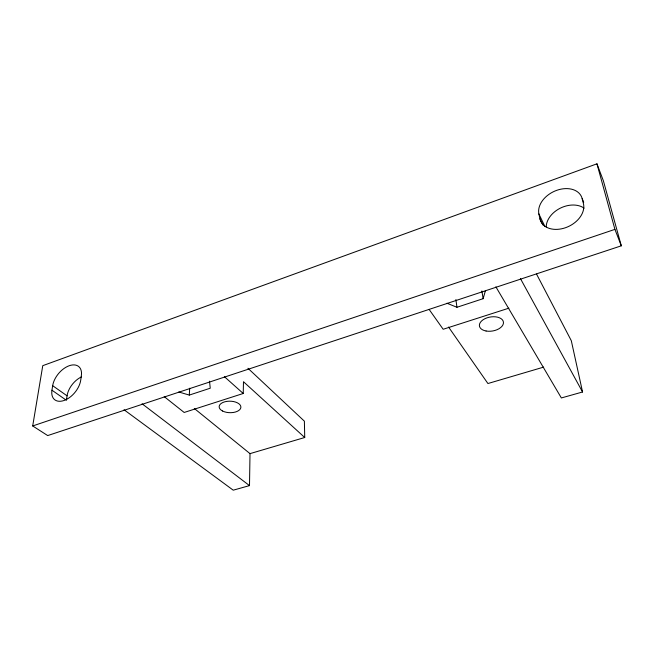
<?xml version="1.0" encoding="UTF-8"?>
<svg xmlns="http://www.w3.org/2000/svg" width="654" height="654" viewBox="0 0 654 654"><rect width="100%" height="100%" fill="white"/><g stroke="black" fill="none" stroke-linecap="round" stroke-linejoin="round"><path stroke-width="0.98" d="M124.039 409.756L233.233 490.181L249.501 485.611L250.008 453.631L194.303 408.464M164.203 396.61L184.166 412.461L243.231 393.487L243.484 381.723L304.731 437.51L250.008 453.631M178.795 391.983L189.292 395.081L189.701 388.206M66.406 400.289L67.06 395.817A18.124 11.134 -50.7 0 1 81.333 376.949M51.952 390.209L52.663 385.688A18.443 11.11 -50.5 0 1 69.218 365.725A18.443 11.11 -50.5 0 1 81.366 375.551L80.736 380.097A18.516 11.175 -50.7 0 1 64.084 400.477A18.516 11.175 -50.7 0 1 51.952 390.209L65.604 399.733M32.7 425.958L42.763 365.668L596.955 163.819L603.372 180.774L621.3 245.822L47.701 435.572L32.7 425.958L614.923 229.366L596.955 163.819M446.944 303.235L456.958 307.274L483.126 298.69L485.301 291.112M189.292 395.081L210.245 388.206L209.517 381.176M508.877 308.173L443.167 329.273L429.106 309.407M543.678 367.107L487.917 383.53L448.57 327.057M536.533 274.067L571.302 340.693L582.559 391.991L561.361 397.951L495.871 286.82M52.663 385.688L67.06 395.817M142.065 403.78L249.501 485.611M224.396 376.671L243.231 393.487M247.931 368.259L304.38 421.168L304.731 437.51M520.453 278.629L582.559 391.991M583.695 202.307L582.174 198.644A23.094 16.424 -26 0 0 556.783 190.314A23.094 16.424 -26 0 0 538.896 213.932L539.942 218.804L542.902 224.968M538.896 213.932L544.807 226.3M614.923 229.366L621.3 245.822M582.174 198.644L583.417 203.533A23.184 16.563 -25.9 0 1 565.563 227.698A23.184 16.563 -25.9 0 1 539.942 218.804M481.892 290.956L483.126 298.69M455.887 299.573L456.958 307.274M546.204 226.938A22.62 16.334 -25.5 0 1 560.306 208.16A22.62 16.334 -25.5 0 1 584.079 208.127M222.564 411.006A10.873 5.755 1.3 0 0 240.598 408.439A10.873 5.755 1.3 0 0 226.881 401.376A10.873 5.755 1.3 0 0 222.564 411.006M486.077 331.006A12.156 7.08 -9.6 0 0 503.449 322.234A12.156 7.08 -9.6 0 0 484.753 318.792A12.156 7.08 -9.6 0 0 486.077 331.006"/></g></svg>
